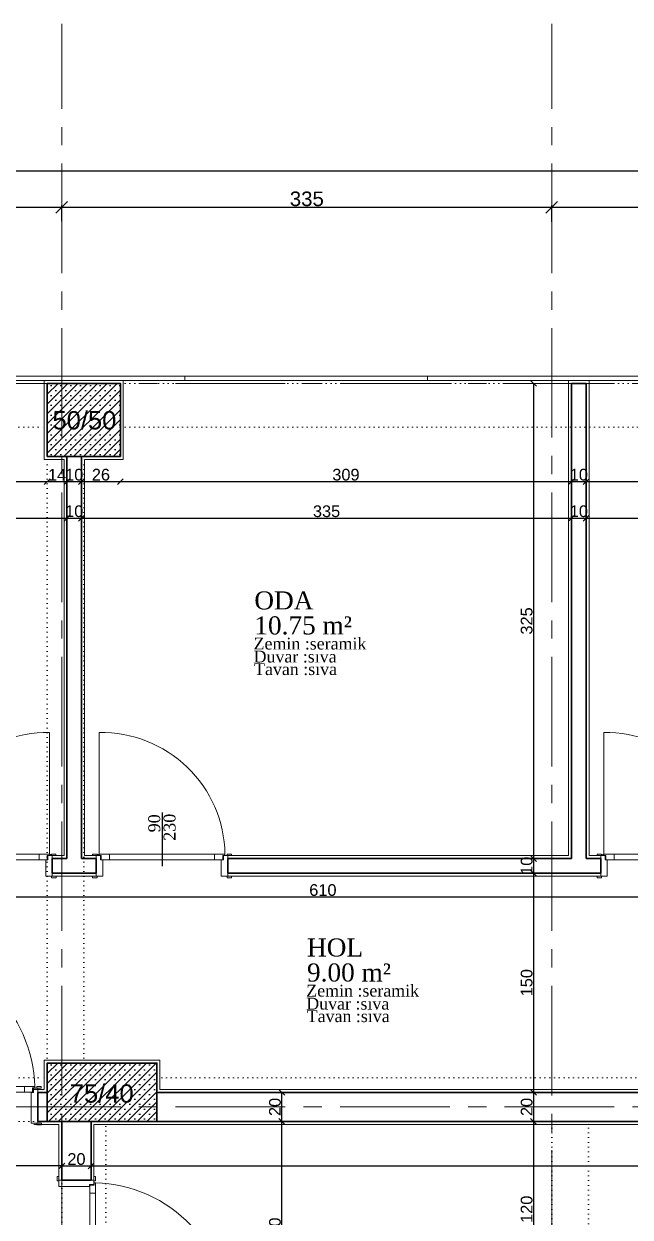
# Model space of a CAD drawing. Header units: centimetres. Extents: x 14449 to 53524, y -19051 to -10746.
# Drawn here: x 31266 to 31681, y -11988 to -11172 of the extents above; entities that cross this region are included whole.
import ezdxf

# ---------------------------------------------------------------- set-up
doc = ezdxf.new("R2010")
doc.units = ezdxf.units.CM
doc.linetypes.add('CENTER2', pattern=[112.5, 75, -12.5, 12.5, -12.5])
doc.linetypes.add('DOT2', pattern=[3.175, 0, -3.175])
doc.layers.add('Kapi_Pencere', color=7, linetype='Continuous')
for name, color, linetype, lineweight in [('P-AKS', 255, 'Continuous', 5), ('P-KİRİŞ', 130, 'DOT2', 5), ('P-KOLON', 255, 'Continuous', 35), ('P-TARAMA', 252, 'Continuous', 5), ('P-ÖLÇÜ DIŞ', 245, 'Continuous', 9), ('P-ÖLÇÜ İÇ', 243, 'Continuous', 0), ('rtm-duv tugla', 22, 'Continuous', 35), ('rtm-kapı-ahsap', 35, 'Continuous', 13), ('rtm-mhl-yazı-malzeme', 7, 'Continuous', 13), ('rtm-pen-ahsap', 35, 'Continuous', 13), ('rtm-sıva', 252, 'Continuous', 15)]:
    doc.layers.add(name, color=color, linetype=linetype, lineweight=lineweight)
doc.styles.add('arial_1_18', font='arial.ttf', dxfattribs={"height": 0.2})
doc.styles.get("Standard").update_dxf_attribs({"font": 'arial.ttf'})
doc.styles.add('ölçü', font='times.ttf', dxfattribs={"height": 10})
doc.dimstyles.new('DIŞ ÖLÇÜ', dxfattribs={"dimtxt": 10, "dimasz": 8, "dimexe": 1.25, "dimexo": 0.625, "dimtad": 1, "dimdec": 0, "dimtxsty": 'Standard', "dimblk": 'OBLIQUE', "dimcen": 2.5, "dimse1": 1, "dimse2": 1, "dimclrd": 256, "dimclrt": 256, "dimadec": 0, "dimazin": 0, "dimtfac": 1, "dimtdec": 0, "dimtmove": 0, "dimatfit": 3, "dimldrblk": 'OBLIQUE', "dimfxl": 1, "dimarcsym": 0})
doc.dimstyles.new('İÇ ÖLÇÜ', dxfattribs={"dimtxt": 8, "dimasz": 4, "dimexe": 1.25, "dimexo": 0.625, "dimtad": 1, "dimdec": 0, "dimtxsty": 'Standard', "dimblk": 'OBLIQUE', "dimcen": 2.5, "dimse1": 1, "dimse2": 1, "dimclrd": 256, "dimclrt": 256, "dimadec": 0, "dimazin": 0, "dimtfac": 1, "dimtdec": 0, "dimtmove": 1, "dimatfit": 3, "dimldrblk": 'OBLIQUE', "dimfxl": 1, "dimarcsym": 0})

# ---------------------------------------------------------------- blocks, each defined once
blk = doc.blocks.new('IKUTGK')
at = {"layer": 'P-KİRİŞ'}
for points in [[(36296.89, -7196.1), (36663.39, -7196.1)], [(36713.39, -7196.1), (37338.39, -7196.1)], [(36296.89, -7226.1), (36663.39, -7226.1)], [(36713.39, -7226.1), (37338.39, -7226.1)], [(36663.39, -7661.1), (36663.39, -7246.1)], [(36688.39, -7661.1), (36688.39, -7246.1)], [(36306.89, -7671.1), (36663.39, -7671.1)], [(36738.39, -7671.1), (37318.39, -7671.1)], [(36306.89, -7701.1), (36663.39, -7701.1)], [(36673.39, -7701.1), (36673.39, -7846.1)], [(36703.39, -7701.1), (36703.39, -7846.1)], [(36738.39, -7701.1), (37008.39, -7701.1)], [(37008.39, -8046.1), (37008.39, -7701.1)], [(37033.39, -7701.1), (37318.39, -7701.1)], [(37033.39, -8046.1), (37033.39, -7701.1)]]:
    blk.add_lwpolyline(points, dxfattribs=at)
blk = doc.blocks.new('YTHTHTY')
at = {"layer": 'P-TARAMA', "lineweight": -3}
h = blk.add_hatch(dxfattribs=at)
h.set_pattern_fill('SACNCR', color=256, scale=2, style=0)
h.paths.add_polyline_path([(32561.7, -8996.94), (32511.7, -8996.94), (32511.7, -9046.94), (32561.7, -9046.94)])
h = blk.add_hatch(dxfattribs=at)
h.set_pattern_fill('SACNCR', color=256, scale=2, style=0)
h.paths.add_polyline_path([(32586.7, -9501.94), (32586.7, -9461.94), (32511.7, -9461.94), (32511.7, -9501.94)])
at = {"layer": 'P-KOLON', "linetype": 'Continuous'}
for points in [[(32511.7, -8996.94), (32561.7, -8996.94), (32561.7, -9046.94), (32511.7, -9046.94)], [(32511.7, -9461.94), (32586.7, -9461.94), (32586.7, -9501.94), (32511.7, -9501.94)]]:
    blk.add_lwpolyline(points, close=True, dxfattribs=at)
at = {"layer": 'P-KOLON', "linetype": 'Continuous', "style": 'arial_1_18'}
for s, p in [('50/50', (32515.29, -9028.42)), ('75/40', (32527.13, -9488.99))]:
    blk.add_text(s, height=12.5, dxfattribs=at).set_placement(p)
blk = doc.blocks.new('YTUJ7U')
at = {"layer": 'P-AKS', "linetype": 'CENTER2'}
for points in [[(28007.12, -9962.63), (28007.12, -8554.55)], [(28342.12, -9962.63), (28342.12, -8554.55)], [(25834.86, -8800.51), (29322.56, -8800.51)], [(25834.86, -9295.51), (29322.56, -9295.51)]]:
    blk.add_lwpolyline(points, dxfattribs=at)
blk = doc.blocks.new('KAPI')
at = {"layer": 'rtm-kapı-ahsap'}
for p, q in [((8056.46, 303.27), (8056.46, 217.24)), ((8057.45, 303.27), (8056.46, 303.27)), ((8056.48, 304.69), (8056.48, 307.73)), ((8056.48, 307.73), (8057.45, 307.73)), ((8057.45, 304.69), (8056.48, 304.69)), ((8057.39, 301.77), (8057.39, 303.27)), ((8057.45, 307.73), (8057.45, 304.69)), ((8057.45, 305.26), (8057.45, 302.29)), ((8057.45, 305.26), (8071.45, 305.26)), ((8057.45, 302.29), (8060.42, 302.29)), ((8060.42, 302.29), (8060.42, 300.8)), ((8072.58, 307.78), (8071.45, 307.78)), ((8071.45, 307.78), (8071.45, 304.69)), ((8071.45, 300.8), (8071.45, 305.26)), ((8071.45, 304.69), (8072.58, 304.69)), ((8072.58, 304.69), (8072.58, 307.78)), ((8056.46, 296.2), (8060.28, 296.2)), ((8060.28, 301.77), (8057.39, 301.77)), ((8060.28, 218.74), (8060.28, 301.77)), ((8060.42, 300.8), (8071.45, 300.8)), ((8056.46, 224.31), (8060.28, 224.31)), ((7973.28, 217.24), (8056.46, 217.24)), ((8057.45, 217.24), (8056.46, 217.24)), ((8056.48, 215.82), (8056.48, 212.78)), ((8057.45, 215.82), (8056.48, 215.82)), ((8056.48, 212.78), (8057.45, 212.78)), ((8057.39, 218.74), (8057.39, 217.24)), ((8060.28, 218.74), (8057.39, 218.74)), ((8057.45, 218.23), (8060.42, 218.23)), ((8057.45, 215.26), (8057.45, 218.23)), ((8057.45, 212.78), (8057.45, 215.82)), ((8057.45, 215.26), (8071.45, 215.26)), ((8060.42, 218.23), (8060.42, 219.71)), ((8060.42, 219.71), (8071.45, 219.71)), ((8071.45, 219.71), (8071.45, 215.26)), ((8071.45, 215.82), (8072.58, 215.82)), ((8071.45, 212.73), (8071.45, 215.82)), ((8072.58, 212.73), (8071.45, 212.73)), ((8072.58, 215.82), (8072.58, 212.73))]:
    blk.add_line(p, q, dxfattribs=at)
at = {"layer": 'rtm-kapı-ahsap', "const_width": 0.388}
blk.add_lwpolyline([(8056.86, 216.32, 1), (8056.86, 216.92, 1)], format="xyb", close=True, dxfattribs=at)
at = {"layer": 'rtm-kapı-ahsap'}
blk.add_arc((8057.71, 218.83), 84.45, 90.85375, 181.07615, dxfattribs=at)
blk = doc.blocks.new('K-100')
at = {"layer": 'rtm-kapı-ahsap'}
for p, q in [((-34310.84, -13701.23), (-34309.69, -13701.23)), ((-34310.84, -13704.35), (-34310.84, -13701.23)), ((-34309.69, -13704.35), (-34310.84, -13704.35)), ((-34309.69, -13701.23), (-34309.69, -13704.35)), ((-34309.69, -13708.28), (-34309.69, -13703.78)), ((-34285.45, -13703.78), (-34309.69, -13703.78)), ((-34285.45, -13701.28), (-34285.45, -13704.35)), ((-34284.47, -13701.28), (-34285.45, -13701.28)), ((-34285.45, -13703.78), (-34285.45, -13706.78)), ((-34285.45, -13704.35), (-34284.47, -13704.35)), ((-34284.47, -13704.35), (-34284.47, -13701.28)), ((-34288.45, -13708.28), (-34309.69, -13708.28)), ((-34285.45, -13706.78), (-34288.45, -13706.78)), ((-34288.45, -13706.78), (-34288.45, -13708.28)), ((-34288.32, -13801.27), (-34288.32, -13707.3)), ((-34288.32, -13707.3), (-34285.4, -13707.3)), ((-34285.45, -13705.79), (-34284.45, -13705.79)), ((-34285.4, -13707.3), (-34285.4, -13705.79)), ((-34284.45, -13705.79), (-34284.45, -13802.79)), ((-34284.45, -13712.93), (-34288.32, -13712.93)), ((-34309.69, -13800.29), (-34309.69, -13804.79)), ((-34288.45, -13800.29), (-34309.69, -13800.29)), ((-34288.45, -13801.79), (-34288.45, -13800.29)), ((-34285.45, -13801.79), (-34288.45, -13801.79)), ((-34284.45, -13795.64), (-34288.32, -13795.64)), ((-34288.32, -13801.27), (-34285.4, -13801.27)), ((-34285.45, -13804.79), (-34285.45, -13801.79)), ((-34285.45, -13802.79), (-34284.45, -13802.79)), ((-34285.4, -13801.27), (-34285.4, -13802.79)), ((-34192.99, -13802.79), (-34284.45, -13802.79)), ((-34309.69, -13804.22), (-34310.84, -13804.22)), ((-34310.84, -13804.22), (-34310.84, -13807.34)), ((-34310.84, -13807.34), (-34309.69, -13807.34)), ((-34309.69, -13807.34), (-34309.69, -13804.22)), ((-34285.45, -13804.79), (-34309.69, -13804.79)), ((-34285.45, -13807.29), (-34285.45, -13804.22)), ((-34285.45, -13804.22), (-34284.47, -13804.22)), ((-34284.47, -13807.29), (-34285.45, -13807.29)), ((-34284.47, -13804.22), (-34284.47, -13807.29))]:
    blk.add_line(p, q, dxfattribs=at)
at = {"layer": 'rtm-kapı-ahsap', "const_width": 0.392}
blk.add_lwpolyline([(-34284.86, -13803.72, -1), (-34284.86, -13803.11, -1)], format="xyb", close=True, dxfattribs=at)
at = {"layer": 'rtm-kapı-ahsap'}
blk.add_arc((-34286.59, -13799.42), 93.66, 357.9436, 88.6917, dxfattribs=at)
blk = doc.blocks.new('_Oblique')
at = {"color": 0, "linetype": 'ByBlock', "lineweight": -2}
blk.add_line((-0.5, -0.5), (0.5, 0.5), dxfattribs=at)
blk = doc.blocks.new('*D4051')
at = {"layer": 'Defpoints', "color": 0, "transparency": 16777216}
for p in [(32420.86, -11272.58), (29334.44, -11284.75), (32420.86, -11284.75)]:
    blk.add_point(p, dxfattribs=at)
at = {"layer": 'P-ÖLÇÜ DIŞ', "color": 0, "lineweight": -2, "transparency": 16777216}
for p, q in [((29334.44, -11282.58), (29334.44, -11271.33)), ((32420.86, -11282.58), (32420.86, -11271.33))]:
    blk.add_line(p, q, dxfattribs=at)
at = {"layer": 'P-ÖLÇÜ DIŞ', "lineweight": -2, "transparency": 16777216}
blk.add_line((29334.44, -11272.58), (32420.86, -11272.58), dxfattribs=at)
at = {"layer": 'P-ÖLÇÜ DIŞ', "lineweight": -2, "transparency": 16777216, "xscale": 8, "yscale": 8, "zscale": 8, "rotation": 180}
blk.add_blockref('_Oblique', (29334.44, -11272.58), dxfattribs=at)
at = {"layer": 'P-ÖLÇÜ DIŞ', "lineweight": -2, "transparency": 16777216, "xscale": 8, "yscale": 8, "zscale": 8}
blk.add_blockref('_Oblique', (32420.86, -11272.58), dxfattribs=at)
at = {"layer": 'P-ÖLÇÜ DIŞ', "transparency": 16777216, "insert": (30877.65, -11266.85), "char_height": 10, "attachment_point": 5}
blk.add_mtext('3086', dxfattribs=at)
blk = doc.blocks.new('*D4058')
at = {"layer": 'Defpoints', "color": 0, "transparency": 16777216}
for p in [(31292.36, -11297.58), (30865.86, -11308.5), (31292.36, -11307.72)]:
    blk.add_point(p, dxfattribs=at)
at = {"layer": 'P-ÖLÇÜ DIŞ', "color": 0, "lineweight": -2, "transparency": 16777216}
for p, q in [((30865.86, -11307.58), (30865.86, -11296.33)), ((31292.36, -11307.1), (31292.36, -11296.33))]:
    blk.add_line(p, q, dxfattribs=at)
at = {"layer": 'P-ÖLÇÜ DIŞ', "lineweight": -2, "transparency": 16777216}
blk.add_line((30865.86, -11297.58), (31292.36, -11297.58), dxfattribs=at)
at = {"layer": 'P-ÖLÇÜ DIŞ', "lineweight": -2, "transparency": 16777216, "xscale": 8, "yscale": 8, "zscale": 8, "rotation": 180}
blk.add_blockref('_Oblique', (30865.86, -11297.58), dxfattribs=at)
at = {"layer": 'P-ÖLÇÜ DIŞ', "lineweight": -2, "transparency": 16777216, "xscale": 8, "yscale": 8, "zscale": 8}
blk.add_blockref('_Oblique', (31292.36, -11297.58), dxfattribs=at)
at = {"layer": 'P-ÖLÇÜ DIŞ', "transparency": 16777216, "insert": (31079.11, -11291.85), "char_height": 10, "attachment_point": 5}
blk.add_mtext('426', dxfattribs=at)
blk = doc.blocks.new('*D4059')
at = {"layer": 'Defpoints', "color": 0, "transparency": 16777216}
for p in [(31627.36, -11297.58), (31292.36, -11307.72), (31627.36, -11308.89)]:
    blk.add_point(p, dxfattribs=at)
at = {"layer": 'P-ÖLÇÜ DIŞ', "color": 0, "lineweight": -2, "transparency": 16777216}
for p, q in [((31292.36, -11307.1), (31292.36, -11296.33)), ((31627.36, -11307.58), (31627.36, -11296.33))]:
    blk.add_line(p, q, dxfattribs=at)
at = {"layer": 'P-ÖLÇÜ DIŞ', "lineweight": -2, "transparency": 16777216}
blk.add_line((31292.36, -11297.58), (31627.36, -11297.58), dxfattribs=at)
at = {"layer": 'P-ÖLÇÜ DIŞ', "lineweight": -2, "transparency": 16777216, "xscale": 8, "yscale": 8, "zscale": 8, "rotation": 180}
blk.add_blockref('_Oblique', (31292.36, -11297.58), dxfattribs=at)
at = {"layer": 'P-ÖLÇÜ DIŞ', "lineweight": -2, "transparency": 16777216, "xscale": 8, "yscale": 8, "zscale": 8}
blk.add_blockref('_Oblique', (31627.36, -11297.58), dxfattribs=at)
at = {"layer": 'P-ÖLÇÜ DIŞ', "transparency": 16777216, "insert": (31459.86, -11291.85), "char_height": 10, "attachment_point": 5}
blk.add_mtext('335', dxfattribs=at)
blk = doc.blocks.new('*D4060')
at = {"layer": 'Defpoints', "color": 0, "transparency": 16777216}
for p in [(32007.36, -11297.58), (31627.36, -11308.89), (32007.36, -11307.72)]:
    blk.add_point(p, dxfattribs=at)
at = {"layer": 'P-ÖLÇÜ DIŞ', "color": 0, "lineweight": -2, "transparency": 16777216}
for p, q in [((31627.36, -11307.58), (31627.36, -11296.33)), ((32007.36, -11307.1), (32007.36, -11296.33))]:
    blk.add_line(p, q, dxfattribs=at)
at = {"layer": 'P-ÖLÇÜ DIŞ', "lineweight": -2, "transparency": 16777216}
blk.add_line((31627.36, -11297.58), (32007.36, -11297.58), dxfattribs=at)
at = {"layer": 'P-ÖLÇÜ DIŞ', "lineweight": -2, "transparency": 16777216, "xscale": 8, "yscale": 8, "zscale": 8, "rotation": 180}
blk.add_blockref('_Oblique', (31627.36, -11297.58), dxfattribs=at)
at = {"layer": 'P-ÖLÇÜ DIŞ', "lineweight": -2, "transparency": 16777216, "xscale": 8, "yscale": 8, "zscale": 8}
blk.add_blockref('_Oblique', (32007.36, -11297.58), dxfattribs=at)
at = {"layer": 'P-ÖLÇÜ DIŞ', "transparency": 16777216, "insert": (31817.36, -11291.85), "char_height": 10, "attachment_point": 5}
blk.add_mtext('380', dxfattribs=at)
blk = doc.blocks.new('*D4411')
at = {"layer": 'Defpoints', "color": 0, "lineweight": 30, "transparency": 16777216}
for p in [(31282.36, -11483.73), (31282.36, -11485.25), (30915.86, -11486.17)]:
    blk.add_point(p, dxfattribs=at)
at = {"layer": 'P-ÖLÇÜ İÇ', "lineweight": -2, "transparency": 16777216}
blk.add_line((30915.86, -11485.25), (31282.36, -11485.25), dxfattribs=at)
at = {"layer": 'P-ÖLÇÜ İÇ', "lineweight": -2, "transparency": 16777216, "xscale": 4, "yscale": 4, "zscale": 4, "rotation": 180}
blk.add_blockref('_Oblique', (30915.86, -11485.25), dxfattribs=at)
at = {"layer": 'P-ÖLÇÜ İÇ', "lineweight": -2, "transparency": 16777216, "xscale": 4, "yscale": 4, "zscale": 4}
blk.add_blockref('_Oblique', (31282.36, -11485.25), dxfattribs=at)
at = {"layer": 'P-ÖLÇÜ İÇ', "transparency": 16777216, "insert": (31099.11, -11480.54), "char_height": 8, "attachment_point": 5}
blk.add_mtext('366', dxfattribs=at)
blk = doc.blocks.new('*D4412')
at = {"layer": 'Defpoints', "color": 0, "lineweight": 30, "transparency": 16777216}
for p in [(31282.36, -11483.73), (31295.86, -11483.73), (31295.86, -11485.25)]:
    blk.add_point(p, dxfattribs=at)
at = {"layer": 'P-ÖLÇÜ İÇ', "lineweight": -2, "transparency": 16777216}
blk.add_line((31282.36, -11485.25), (31295.86, -11485.25), dxfattribs=at)
at = {"layer": 'P-ÖLÇÜ İÇ', "lineweight": -2, "transparency": 16777216, "xscale": 4, "yscale": 4, "zscale": 4, "rotation": 180}
blk.add_blockref('_Oblique', (31282.36, -11485.25), dxfattribs=at)
at = {"layer": 'P-ÖLÇÜ İÇ', "lineweight": -2, "transparency": 16777216, "xscale": 4, "yscale": 4, "zscale": 4}
blk.add_blockref('_Oblique', (31295.86, -11485.25), dxfattribs=at)
at = {"layer": 'P-ÖLÇÜ İÇ', "transparency": 16777216, "insert": (31289.11, -11480.61), "char_height": 8, "attachment_point": 5}
blk.add_mtext('14', dxfattribs=at)
blk = doc.blocks.new('*D4413')
at = {"layer": 'Defpoints', "color": 0, "lineweight": 30, "transparency": 16777216}
for p in [(31295.86, -11483.73), (31305.86, -11484.28), (31305.86, -11485.25)]:
    blk.add_point(p, dxfattribs=at)
at = {"layer": 'P-ÖLÇÜ İÇ', "lineweight": -2, "transparency": 16777216}
blk.add_line((31295.86, -11485.25), (31305.86, -11485.25), dxfattribs=at)
at = {"layer": 'P-ÖLÇÜ İÇ', "lineweight": -2, "transparency": 16777216, "xscale": 4, "yscale": 4, "zscale": 4, "rotation": 180}
blk.add_blockref('_Oblique', (31295.86, -11485.25), dxfattribs=at)
at = {"layer": 'P-ÖLÇÜ İÇ', "lineweight": -2, "transparency": 16777216, "xscale": 4, "yscale": 4, "zscale": 4}
blk.add_blockref('_Oblique', (31305.86, -11485.25), dxfattribs=at)
at = {"layer": 'P-ÖLÇÜ İÇ', "transparency": 16777216, "insert": (31300.86, -11480.54), "char_height": 8, "attachment_point": 5}
blk.add_mtext('10', dxfattribs=at)
blk = doc.blocks.new('*D4414')
at = {"layer": 'Defpoints', "color": 0, "lineweight": 30, "transparency": 16777216}
for p in [(31305.86, -11484.28), (31332.36, -11484.28), (31332.36, -11485.25)]:
    blk.add_point(p, dxfattribs=at)
at = {"layer": 'P-ÖLÇÜ İÇ', "lineweight": -2, "transparency": 16777216}
blk.add_line((31305.86, -11485.25), (31332.36, -11485.25), dxfattribs=at)
at = {"layer": 'P-ÖLÇÜ İÇ', "lineweight": -2, "transparency": 16777216, "xscale": 4, "yscale": 4, "zscale": 4, "rotation": 180}
blk.add_blockref('_Oblique', (31305.86, -11485.25), dxfattribs=at)
at = {"layer": 'P-ÖLÇÜ İÇ', "lineweight": -2, "transparency": 16777216, "xscale": 4, "yscale": 4, "zscale": 4}
blk.add_blockref('_Oblique', (31332.36, -11485.25), dxfattribs=at)
at = {"layer": 'P-ÖLÇÜ İÇ', "transparency": 16777216, "insert": (31319.11, -11480.54), "char_height": 8, "attachment_point": 5}
blk.add_mtext('26', dxfattribs=at)
blk = doc.blocks.new('*D4415')
at = {"layer": 'Defpoints', "color": 0, "lineweight": 30, "transparency": 16777216}
for p in [(31332.36, -11484.28), (31640.86, -11484.15), (31640.86, -11485.25)]:
    blk.add_point(p, dxfattribs=at)
at = {"layer": 'P-ÖLÇÜ İÇ', "lineweight": -2, "transparency": 16777216}
blk.add_line((31332.36, -11485.25), (31640.86, -11485.25), dxfattribs=at)
at = {"layer": 'P-ÖLÇÜ İÇ', "lineweight": -2, "transparency": 16777216, "xscale": 4, "yscale": 4, "zscale": 4, "rotation": 180}
blk.add_blockref('_Oblique', (31332.36, -11485.25), dxfattribs=at)
at = {"layer": 'P-ÖLÇÜ İÇ', "lineweight": -2, "transparency": 16777216, "xscale": 4, "yscale": 4, "zscale": 4}
blk.add_blockref('_Oblique', (31640.86, -11485.25), dxfattribs=at)
at = {"layer": 'P-ÖLÇÜ İÇ', "transparency": 16777216, "insert": (31486.61, -11480.54), "char_height": 8, "attachment_point": 5}
blk.add_mtext('309', dxfattribs=at)
blk = doc.blocks.new('*D4416')
at = {"layer": 'Defpoints', "color": 0, "lineweight": 30, "transparency": 16777216}
for p in [(31650.86, -11485.25), (31640.86, -11489.41), (31650.86, -11490.85)]:
    blk.add_point(p, dxfattribs=at)
at = {"layer": 'P-ÖLÇÜ İÇ', "lineweight": -2, "transparency": 16777216}
blk.add_line((31640.86, -11485.25), (31650.86, -11485.25), dxfattribs=at)
at = {"layer": 'P-ÖLÇÜ İÇ', "lineweight": -2, "transparency": 16777216, "xscale": 4, "yscale": 4, "zscale": 4, "rotation": 180}
blk.add_blockref('_Oblique', (31640.86, -11485.25), dxfattribs=at)
at = {"layer": 'P-ÖLÇÜ İÇ', "lineweight": -2, "transparency": 16777216, "xscale": 4, "yscale": 4, "zscale": 4}
blk.add_blockref('_Oblique', (31650.86, -11485.25), dxfattribs=at)
at = {"layer": 'P-ÖLÇÜ İÇ', "transparency": 16777216, "insert": (31645.86, -11480.54), "char_height": 8, "attachment_point": 5}
blk.add_mtext('10', dxfattribs=at)
blk = doc.blocks.new('*D4417')
at = {"layer": 'Defpoints', "color": 0, "lineweight": 30, "transparency": 16777216}
for p in [(31650.86, -11485.59), (31957.36, -11485.25), (31957.36, -11485.59)]:
    blk.add_point(p, dxfattribs=at)
at = {"layer": 'P-ÖLÇÜ İÇ', "lineweight": -2, "transparency": 16777216}
blk.add_line((31650.86, -11485.25), (31957.36, -11485.25), dxfattribs=at)
at = {"layer": 'P-ÖLÇÜ İÇ', "lineweight": -2, "transparency": 16777216, "xscale": 4, "yscale": 4, "zscale": 4, "rotation": 180}
blk.add_blockref('_Oblique', (31650.86, -11485.25), dxfattribs=at)
at = {"layer": 'P-ÖLÇÜ İÇ', "lineweight": -2, "transparency": 16777216, "xscale": 4, "yscale": 4, "zscale": 4}
blk.add_blockref('_Oblique', (31957.36, -11485.25), dxfattribs=at)
at = {"layer": 'P-ÖLÇÜ İÇ', "transparency": 16777216, "insert": (31804.11, -11480.54), "char_height": 8, "attachment_point": 5}
blk.add_mtext('306', dxfattribs=at)
blk = doc.blocks.new('*D4430')
at = {"layer": 'Defpoints', "color": 0, "lineweight": 30, "transparency": 16777216}
for p in [(30885.86, -11510.27), (31295.86, -11510.27), (31295.86, -11510.27)]:
    blk.add_point(p, dxfattribs=at)
at = {"layer": 'P-ÖLÇÜ İÇ', "lineweight": -2, "transparency": 16777216}
blk.add_line((30885.86, -11510.27), (31295.86, -11510.27), dxfattribs=at)
at = {"layer": 'P-ÖLÇÜ İÇ', "lineweight": -2, "transparency": 16777216, "xscale": 4, "yscale": 4, "zscale": 4, "rotation": 180}
blk.add_blockref('_Oblique', (30885.86, -11510.27), dxfattribs=at)
at = {"layer": 'P-ÖLÇÜ İÇ', "lineweight": -2, "transparency": 16777216, "xscale": 4, "yscale": 4, "zscale": 4}
blk.add_blockref('_Oblique', (31295.86, -11510.27), dxfattribs=at)
at = {"layer": 'P-ÖLÇÜ İÇ', "transparency": 16777216, "insert": (31090.86, -11505.56), "char_height": 8, "attachment_point": 5}
blk.add_mtext('410', dxfattribs=at)
blk = doc.blocks.new('*D4431')
at = {"layer": 'Defpoints', "color": 0, "lineweight": 30, "transparency": 16777216}
for p in [(31295.86, -11510.27), (31305.86, -11510.27), (31305.86, -11510.27)]:
    blk.add_point(p, dxfattribs=at)
at = {"layer": 'P-ÖLÇÜ İÇ', "lineweight": -2, "transparency": 16777216}
blk.add_line((31295.86, -11510.27), (31305.86, -11510.27), dxfattribs=at)
at = {"layer": 'P-ÖLÇÜ İÇ', "lineweight": -2, "transparency": 16777216, "xscale": 4, "yscale": 4, "zscale": 4, "rotation": 180}
blk.add_blockref('_Oblique', (31295.86, -11510.27), dxfattribs=at)
at = {"layer": 'P-ÖLÇÜ İÇ', "lineweight": -2, "transparency": 16777216, "xscale": 4, "yscale": 4, "zscale": 4}
blk.add_blockref('_Oblique', (31305.86, -11510.27), dxfattribs=at)
at = {"layer": 'P-ÖLÇÜ İÇ', "transparency": 16777216, "insert": (31300.86, -11505.56), "char_height": 8, "attachment_point": 5}
blk.add_mtext('10', dxfattribs=at)
blk = doc.blocks.new('*D4432')
at = {"layer": 'Defpoints', "color": 0, "lineweight": 30, "transparency": 16777216}
for p in [(31305.86, -11510.27), (31640.86, -11510.27), (31640.86, -11510.27)]:
    blk.add_point(p, dxfattribs=at)
at = {"layer": 'P-ÖLÇÜ İÇ', "lineweight": -2, "transparency": 16777216}
blk.add_line((31305.86, -11510.27), (31640.86, -11510.27), dxfattribs=at)
at = {"layer": 'P-ÖLÇÜ İÇ', "lineweight": -2, "transparency": 16777216, "xscale": 4, "yscale": 4, "zscale": 4, "rotation": 180}
blk.add_blockref('_Oblique', (31305.86, -11510.27), dxfattribs=at)
at = {"layer": 'P-ÖLÇÜ İÇ', "lineweight": -2, "transparency": 16777216, "xscale": 4, "yscale": 4, "zscale": 4}
blk.add_blockref('_Oblique', (31640.86, -11510.27), dxfattribs=at)
at = {"layer": 'P-ÖLÇÜ İÇ', "transparency": 16777216, "insert": (31473.36, -11505.56), "char_height": 8, "attachment_point": 5}
blk.add_mtext('335', dxfattribs=at)
blk = doc.blocks.new('*D4433')
at = {"layer": 'Defpoints', "color": 0, "lineweight": 30, "transparency": 16777216}
for p in [(31650.86, -11510.27), (31640.86, -11515.53), (31650.86, -11515.53)]:
    blk.add_point(p, dxfattribs=at)
at = {"layer": 'P-ÖLÇÜ İÇ', "lineweight": -2, "transparency": 16777216}
blk.add_line((31640.86, -11510.27), (31650.86, -11510.27), dxfattribs=at)
at = {"layer": 'P-ÖLÇÜ İÇ', "lineweight": -2, "transparency": 16777216, "xscale": 4, "yscale": 4, "zscale": 4, "rotation": 180}
blk.add_blockref('_Oblique', (31640.86, -11510.27), dxfattribs=at)
at = {"layer": 'P-ÖLÇÜ İÇ', "lineweight": -2, "transparency": 16777216, "xscale": 4, "yscale": 4, "zscale": 4}
blk.add_blockref('_Oblique', (31650.86, -11510.27), dxfattribs=at)
at = {"layer": 'P-ÖLÇÜ İÇ', "transparency": 16777216, "insert": (31645.86, -11505.56), "char_height": 8, "attachment_point": 5}
blk.add_mtext('10', dxfattribs=at)
blk = doc.blocks.new('*D4434')
at = {"layer": 'Defpoints', "color": 0, "lineweight": 30, "transparency": 16777216}
for p in [(31650.86, -11510.27), (31985.86, -11510.27), (31985.86, -11510.27)]:
    blk.add_point(p, dxfattribs=at)
at = {"layer": 'P-ÖLÇÜ İÇ', "lineweight": -2, "transparency": 16777216}
blk.add_line((31650.86, -11510.27), (31985.86, -11510.27), dxfattribs=at)
at = {"layer": 'P-ÖLÇÜ İÇ', "lineweight": -2, "transparency": 16777216, "xscale": 4, "yscale": 4, "zscale": 4, "rotation": 180}
blk.add_blockref('_Oblique', (31650.86, -11510.27), dxfattribs=at)
at = {"layer": 'P-ÖLÇÜ İÇ', "lineweight": -2, "transparency": 16777216, "xscale": 4, "yscale": 4, "zscale": 4}
blk.add_blockref('_Oblique', (31985.86, -11510.27), dxfattribs=at)
at = {"layer": 'P-ÖLÇÜ İÇ', "transparency": 16777216, "insert": (31818.36, -11505.56), "char_height": 8, "attachment_point": 5}
blk.add_mtext('335', dxfattribs=at)
blk = doc.blocks.new('*D4504')
at = {"layer": 'Defpoints', "color": 0, "lineweight": 30, "transparency": 16777216}
for p in [(31165.86, -11769.76), (31775.86, -11769.41), (31775.86, -11770.64)]:
    blk.add_point(p, dxfattribs=at)
at = {"layer": 'P-ÖLÇÜ İÇ', "lineweight": -2, "transparency": 16777216}
blk.add_line((31165.86, -11769.41), (31775.86, -11769.41), dxfattribs=at)
at = {"layer": 'P-ÖLÇÜ İÇ', "lineweight": -2, "transparency": 16777216, "xscale": 4, "yscale": 4, "zscale": 4, "rotation": 180}
blk.add_blockref('_Oblique', (31165.86, -11769.41), dxfattribs=at)
at = {"layer": 'P-ÖLÇÜ İÇ', "lineweight": -2, "transparency": 16777216, "xscale": 4, "yscale": 4, "zscale": 4}
blk.add_blockref('_Oblique', (31775.86, -11769.41), dxfattribs=at)
at = {"layer": 'P-ÖLÇÜ İÇ', "transparency": 16777216, "insert": (31470.86, -11764.7), "char_height": 8, "attachment_point": 5}
blk.add_mtext('610', dxfattribs=at)
blk = doc.blocks.new('*D4530')
at = {"layer": 'Defpoints', "color": 0, "lineweight": 30, "transparency": 16777216}
for p in [(31614.89, -11418.05), (31614.89, -11743.05), (31614.89, -11743.05)]:
    blk.add_point(p, dxfattribs=at)
at = {"layer": 'P-ÖLÇÜ İÇ', "lineweight": -2, "transparency": 16777216}
blk.add_line((31614.89, -11418.05), (31614.89, -11743.05), dxfattribs=at)
at = {"layer": 'P-ÖLÇÜ İÇ', "lineweight": -2, "transparency": 16777216, "xscale": 4, "yscale": 4, "zscale": 4}
for p, rotation in [((31614.89, -11418.05), 90), ((31614.89, -11743.05), 270)]:
    blk.add_blockref('_Oblique', p, dxfattribs=dict(at, rotation=rotation))
at = {"layer": 'P-ÖLÇÜ İÇ', "transparency": 16777216, "insert": (31610.18, -11580.55), "char_height": 8, "attachment_point": 5, "rotation": 90}
blk.add_mtext('325', dxfattribs=at)
blk = doc.blocks.new('*D4531')
at = {"layer": 'Defpoints', "color": 0, "lineweight": 30, "transparency": 16777216}
for p in [(31614.89, -11743.05), (31614.89, -11753.05), (31614.89, -11753.05)]:
    blk.add_point(p, dxfattribs=at)
at = {"layer": 'P-ÖLÇÜ İÇ', "lineweight": -2, "transparency": 16777216}
blk.add_line((31614.89, -11743.05), (31614.89, -11753.05), dxfattribs=at)
at = {"layer": 'P-ÖLÇÜ İÇ', "lineweight": -2, "transparency": 16777216, "xscale": 4, "yscale": 4, "zscale": 4}
for p, rotation in [((31614.89, -11743.05), 90), ((31614.89, -11753.05), 270)]:
    blk.add_blockref('_Oblique', p, dxfattribs=dict(at, rotation=rotation))
at = {"layer": 'P-ÖLÇÜ İÇ', "transparency": 16777216, "insert": (31610.18, -11748.05), "char_height": 8, "attachment_point": 5, "rotation": 90}
blk.add_mtext('10', dxfattribs=at)
blk = doc.blocks.new('*D4532')
at = {"layer": 'Defpoints', "color": 0, "lineweight": 30, "transparency": 16777216}
for p in [(31614.89, -11753.05), (31614.89, -11903.05), (31614.89, -11903.05)]:
    blk.add_point(p, dxfattribs=at)
at = {"layer": 'P-ÖLÇÜ İÇ', "lineweight": -2, "transparency": 16777216}
blk.add_line((31614.89, -11753.05), (31614.89, -11903.05), dxfattribs=at)
at = {"layer": 'P-ÖLÇÜ İÇ', "lineweight": -2, "transparency": 16777216, "xscale": 4, "yscale": 4, "zscale": 4}
for p, rotation in [((31614.89, -11753.05), 90), ((31614.89, -11903.05), 270)]:
    blk.add_blockref('_Oblique', p, dxfattribs=dict(at, rotation=rotation))
at = {"layer": 'P-ÖLÇÜ İÇ', "transparency": 16777216, "insert": (31610.18, -11828.05), "char_height": 8, "attachment_point": 5, "rotation": 90}
blk.add_mtext('150', dxfattribs=at)
blk = doc.blocks.new('*D4533')
at = {"layer": 'Defpoints', "color": 0, "lineweight": 30, "transparency": 16777216}
for p in [(31614.89, -11903.05), (31614.89, -11923.05), (31619.12, -11923.05)]:
    blk.add_point(p, dxfattribs=at)
at = {"layer": 'P-ÖLÇÜ İÇ', "lineweight": -2, "transparency": 16777216}
blk.add_line((31614.89, -11903.05), (31614.89, -11923.05), dxfattribs=at)
at = {"layer": 'P-ÖLÇÜ İÇ', "lineweight": -2, "transparency": 16777216, "xscale": 4, "yscale": 4, "zscale": 4}
for p, rotation in [((31614.89, -11903.05), 90), ((31614.89, -11923.05), 270)]:
    blk.add_blockref('_Oblique', p, dxfattribs=dict(at, rotation=rotation))
at = {"layer": 'P-ÖLÇÜ İÇ', "transparency": 16777216, "insert": (31610.18, -11913.05), "char_height": 8, "attachment_point": 5, "rotation": 90}
blk.add_mtext('20', dxfattribs=at)
blk = doc.blocks.new('*D4534')
at = {"layer": 'Defpoints', "color": 0, "lineweight": 30, "transparency": 16777216}
for p in [(31619.12, -11923.05), (31614.89, -12043.05), (31616.05, -12043.05)]:
    blk.add_point(p, dxfattribs=at)
at = {"layer": 'P-ÖLÇÜ İÇ', "lineweight": -2, "transparency": 16777216}
blk.add_line((31614.89, -11923.05), (31614.89, -12043.05), dxfattribs=at)
at = {"layer": 'P-ÖLÇÜ İÇ', "lineweight": -2, "transparency": 16777216, "xscale": 4, "yscale": 4, "zscale": 4}
for p, rotation in [((31614.89, -11923.05), 90), ((31614.89, -12043.05), 270)]:
    blk.add_blockref('_Oblique', p, dxfattribs=dict(at, rotation=rotation))
at = {"layer": 'P-ÖLÇÜ İÇ', "transparency": 16777216, "insert": (31610.18, -11983.05), "char_height": 8, "attachment_point": 5, "rotation": 90}
blk.add_mtext('120', dxfattribs=at)
blk = doc.blocks.new('*D4545')
at = {"layer": 'Defpoints', "color": 0, "lineweight": 30, "transparency": 16777216}
for p in [(31442.8, -11923.05), (31442.8, -11923.05), (31444.02, -12073.05)]:
    blk.add_point(p, dxfattribs=at)
at = {"layer": 'P-ÖLÇÜ İÇ', "lineweight": -2, "transparency": 16777216}
blk.add_line((31442.8, -12073.05), (31442.8, -11923.05), dxfattribs=at)
at = {"layer": 'P-ÖLÇÜ İÇ', "lineweight": -2, "transparency": 16777216, "xscale": 4, "yscale": 4, "zscale": 4}
for p, rotation in [((31442.8, -11923.05), 90), ((31442.8, -12073.05), 270)]:
    blk.add_blockref('_Oblique', p, dxfattribs=dict(at, rotation=rotation))
at = {"layer": 'P-ÖLÇÜ İÇ', "transparency": 16777216, "insert": (31438.09, -11998.05), "char_height": 8, "attachment_point": 5, "rotation": 90}
blk.add_mtext('150', dxfattribs=at)
blk = doc.blocks.new('*D4546')
at = {"layer": 'Defpoints', "color": 0, "lineweight": 30, "transparency": 16777216}
for p in [(31442.8, -11903.05), (31442.8, -11903.05), (31442.8, -11923.05)]:
    blk.add_point(p, dxfattribs=at)
at = {"layer": 'P-ÖLÇÜ İÇ', "lineweight": -2, "transparency": 16777216}
blk.add_line((31442.8, -11923.05), (31442.8, -11903.05), dxfattribs=at)
at = {"layer": 'P-ÖLÇÜ İÇ', "lineweight": -2, "transparency": 16777216, "xscale": 4, "yscale": 4, "zscale": 4}
for p, rotation in [((31442.8, -11903.05), 90), ((31442.8, -11923.05), 270)]:
    blk.add_blockref('_Oblique', p, dxfattribs=dict(at, rotation=rotation))
at = {"layer": 'P-ÖLÇÜ İÇ', "transparency": 16777216, "insert": (31438.09, -11913.05), "char_height": 8, "attachment_point": 5, "rotation": 90}
blk.add_mtext('20', dxfattribs=at)
blk = doc.blocks.new('*D4547')
at = {"layer": 'Defpoints', "color": 0, "lineweight": 30, "transparency": 16777216}
for p in [(31292.36, -11953.43), (31312.36, -11953.43), (31312.36, -11953.43)]:
    blk.add_point(p, dxfattribs=at)
at = {"layer": 'P-ÖLÇÜ İÇ', "lineweight": -2, "transparency": 16777216}
blk.add_line((31292.36, -11953.43), (31312.36, -11953.43), dxfattribs=at)
at = {"layer": 'P-ÖLÇÜ İÇ', "lineweight": -2, "transparency": 16777216, "xscale": 4, "yscale": 4, "zscale": 4, "rotation": 180}
blk.add_blockref('_Oblique', (31292.36, -11953.43), dxfattribs=at)
at = {"layer": 'P-ÖLÇÜ İÇ', "lineweight": -2, "transparency": 16777216, "xscale": 4, "yscale": 4, "zscale": 4}
blk.add_blockref('_Oblique', (31312.36, -11953.43), dxfattribs=at)
at = {"layer": 'P-ÖLÇÜ İÇ', "transparency": 16777216, "insert": (31302.36, -11948.72), "char_height": 8, "attachment_point": 5}
blk.add_mtext('20', dxfattribs=at)
blk = doc.blocks.new('*D4548')
at = {"layer": 'Defpoints', "color": 0, "lineweight": 30, "transparency": 16777216}
for p in [(31312.36, -11953.43), (32116.36, -11953), (32116.36, -11953.43)]:
    blk.add_point(p, dxfattribs=at)
at = {"layer": 'P-ÖLÇÜ İÇ', "lineweight": -2, "transparency": 16777216}
blk.add_line((31312.36, -11953.43), (32116.36, -11953.43), dxfattribs=at)
at = {"layer": 'P-ÖLÇÜ İÇ', "lineweight": -2, "transparency": 16777216, "xscale": 4, "yscale": 4, "zscale": 4, "rotation": 180}
blk.add_blockref('_Oblique', (31312.36, -11953.43), dxfattribs=at)
at = {"layer": 'P-ÖLÇÜ İÇ', "lineweight": -2, "transparency": 16777216, "xscale": 4, "yscale": 4, "zscale": 4}
blk.add_blockref('_Oblique', (32116.36, -11953.43), dxfattribs=at)
at = {"layer": 'P-ÖLÇÜ İÇ', "transparency": 16777216, "insert": (31714.36, -11948.72), "char_height": 8, "attachment_point": 5}
blk.add_mtext('804', dxfattribs=at)
blk = doc.blocks.new('*D4552')
at = {"layer": 'Defpoints', "color": 0, "lineweight": 30, "transparency": 16777216}
for p in [(30428.36, -11953.43), (30428.36, -11953.43), (31292.36, -11953.43)]:
    blk.add_point(p, dxfattribs=at)
at = {"layer": 'P-ÖLÇÜ İÇ', "lineweight": -2, "transparency": 16777216}
blk.add_line((31292.36, -11953.43), (30428.36, -11953.43), dxfattribs=at)
at = {"layer": 'P-ÖLÇÜ İÇ', "lineweight": -2, "transparency": 16777216, "xscale": 4, "yscale": 4, "zscale": 4, "rotation": 180}
blk.add_blockref('_Oblique', (30428.36, -11953.43), dxfattribs=at)
at = {"layer": 'P-ÖLÇÜ İÇ', "lineweight": -2, "transparency": 16777216, "xscale": 4, "yscale": 4, "zscale": 4}
blk.add_blockref('_Oblique', (31292.36, -11953.43), dxfattribs=at)
at = {"layer": 'P-ÖLÇÜ İÇ', "transparency": 16777216, "insert": (30860.36, -11948.72), "char_height": 8, "attachment_point": 5}
blk.add_mtext('864', dxfattribs=at)

msp = doc.modelspace()

# ---------------------------------------------------------------- linework, layer by layer
at = {"layer": 'Kapi_Pencere', "linetype": 'Continuous', "lineweight": 25}
msp.add_line((31360.86, -11711.61), (31360.86, -11748.3), dxfattribs=at)
at = {"layer": 'rtm-duv tugla'}
for p, q in [((31640.86, -11418.05), (31640.86, -11743.05)), ((31640.86, -11418.05), (31650.86, -11418.05)), ((31650.86, -11418.05), (31650.86, -11743.05)), ((31295.86, -11468.05), (31295.86, -11743.05)), ((31305.86, -11468.05), (31305.86, -11743.05)), ((31295.86, -11743.05), (31285.86, -11743.05)), ((31285.86, -11743.05), (31285.86, -11753.05)), ((31315.86, -11743.05), (31305.86, -11743.05)), ((31315.86, -11743.05), (31315.86, -11753.05)), ((31640.86, -11743.05), (31405.86, -11743.05)), ((31405.86, -11743.05), (31405.86, -11753.05)), ((31660.86, -11743.05), (31650.86, -11743.05)), ((31660.86, -11743.05), (31660.86, -11753.05)), ((31315.86, -11753.05), (31285.86, -11753.05)), ((31660.86, -11753.05), (31405.86, -11753.05)), ((31275.86, -11903.05), (31282.65, -11903.05)), ((31275.86, -11903.05), (31275.86, -11923.05)), ((31357.36, -11903.05), (31775.86, -11903.05)), ((31275.86, -11923.05), (31282.36, -11923.05)), ((31292.36, -11923.05), (31292.36, -11963.05)), ((31312.36, -11923.05), (31312.36, -11963.05)), ((31357.36, -11923.05), (31937.36, -11923.05)), ((31312.36, -11963.05), (31292.36, -11963.05))]:
    msp.add_line(p, q, dxfattribs=at)
at = {"layer": 'rtm-pen-ahsap'}
for p, q in [((31376.44, -11413.05), (31376.44, -11416.05)), ((31542.44, -11413.05), (31542.44, -11416.05))]:
    msp.add_line(p, q, dxfattribs=at)
msp.add_lwpolyline([(29384.44, -11416.05), (32370.86, -11416.05), (32370.86, -11413.05), (29384.44, -11413.05), (29384.44, -11416.05)], dxfattribs=at)
at = {"layer": 'rtm-sıva'}
for points in [[(31285.86, -11741.05), (31293.86, -11741.05), (31293.86, -11470.05), (31280.36, -11470.05), (31280.36, -11416.05), (31334.36, -11416.05), (31334.36, -11470.05), (31307.86, -11470.05), (31307.86, -11741.05), (31315.86, -11741.05)], [(31405.86, -11741.05), (31638.86, -11741.05), (31638.86, -11416.05), (31652.86, -11416.05), (31652.86, -11741.05), (31660.86, -11741.05)], [(31315.86, -11755.05), (31285.86, -11755.05)], [(31660.86, -11755.05), (31405.86, -11755.05)], [(31273.39, -11901.05), (31280.36, -11901.05), (31280.36, -11881.05), (31359.36, -11881.05), (31359.36, -11901.05), (31773.86, -11901.05), (31773.86, -11853.05)], [(31273.34, -11925.05), (31290.36, -11925.05), (31290.36, -11963.05)], [(31314.36, -11963.05), (31314.36, -11925.05), (32019.36, -11925.05)]]:
    msp.add_lwpolyline(points, dxfattribs=at)

# ---------------------------------------------------------------- block references
at = {"layer": 'rtm-kapı-ahsap', "lineweight": 30, "xscale": -1, "rotation": 90}
msp.add_blockref('KAPI', (31501.12, -3683.61), dxfattribs=at)
at = {"layer": 'rtm-kapı-ahsap', "lineweight": 30, "rotation": 270}
for p in [(31100.61, -3683.61), (31445.61, -3683.61)]:
    msp.add_blockref('KAPI', p, dxfattribs=at)
at = {"layer": 'rtm-kapı-ahsap', "lineweight": 30, "xscale": -0.990000000000001, "yscale": 0.990000000000001, "zscale": 0.990000000000001, "rotation": 270}
msp.add_blockref('K-100', (44842.61, 22042.51), dxfattribs=at)
at = {"layer": 'rtm-kapı-ahsap', "lineweight": 30, "xscale": 0.990000000000001, "yscale": 0.990000000000001, "zscale": 0.990000000000001}
msp.add_blockref('K-100', (65256.96, 1603.69), dxfattribs=at)
at = {"layer": 'rtm-sıva'}
for name, p in [('YTUJ7U', (3285.24, -2617.54)), ('YTHTHTY', (-1229.33, -2421.11)), ('IKUTGK', (-5381.03, -4221.95))]:
    msp.add_blockref(name, p, dxfattribs=at)

# ---------------------------------------------------------------- texts
at = {"layer": 'Kapi_Pencere', "linetype": 'Continuous', "lineweight": 25, "style": 'ölçü'}
for s, p in [('90', (31359.64, -11725.15)), ('230', (31370.1, -11730.95))]:
    msp.add_text(s, height=8.165, rotation=90.08466, dxfattribs=at).set_placement(p)
at = {"layer": 'rtm-mhl-yazı-malzeme', "lineweight": 30, "style": 'ölçü'}
for s, p in [('ODA', (31423.99, -11572.69)), ('10.75 m²', (31423.99, -11589.78)), ('HOL', (31460, -11810.13)), ('9.00 m²', (31460, -11827.23))]:
    msp.add_text(s, height=12.346, dxfattribs=at).set_placement(p)
at = {"layer": 'rtm-mhl-yazı-malzeme', "style": 'ölçü'}
for s, p in [('Zemin :seramik', (31423.48, -11600.09)), ('Duvar :sıva', (31423.48, -11608.98)), ('Tavan :sıva', (31423.79, -11617.56)), ('Zemin :seramik', (31459.49, -11837.54)), ('Duvar :sıva', (31459.49, -11846.42)), ('Tavan :sıva', (31459.79, -11855))]:
    msp.add_text(s, height=8.1003, dxfattribs=at).set_placement(p)

# ---------------------------------------------------------------- dimensions: what is measured, and where the dimension line sits
at = {"layer": 'P-ÖLÇÜ DIŞ'}
for base, p1, p2, override, picture, middle in [((32420.86, -11272.58), (29334.44, -11284.75), (32420.86, -11284.75), {"dimse1": 0, "dimse2": 0, "dimfxl": 10, "dimfxlon": 1}, '*D4051', (30877.65, -11266.85)), ((31292.362514, -11297.583056), (30865.862515, -11308.50389), (31292.362514, -11307.721595), {"dimse1": 0, "dimse2": 0, "dimtmove": 1, "dimfxl": 10, "dimfxlon": 1}, '*D4058', (31079.112515, -11291.852327)), ((31627.36, -11297.58), (31292.36, -11307.72), (31627.36, -11308.89), {"dimse1": 0, "dimse2": 0, "dimtmove": 1, "dimfxl": 10, "dimfxlon": 1}, '*D4059', (31459.86, -11291.85)), ((32007.36, -11297.58), (31627.36, -11308.89), (32007.36, -11307.72), {"dimse1": 0, "dimse2": 0, "dimtmove": 1, "dimfxl": 10, "dimfxlon": 1}, '*D4060', (31817.36, -11291.85))]:
    dim = msp.add_linear_dim(base=base, p1=p1, p2=p2, dimstyle='DIŞ ÖLÇÜ', override=override, dxfattribs=at)
    dim.commit()
    dim.dimension.update_dxf_attribs({"geometry": picture, "text_midpoint": middle})
at = {"layer": 'P-ÖLÇÜ İÇ'}
for base, p1, p2, picture, middle in [((31614.89, -11743.05), (31614.89, -11418.05), (31614.89, -11743.05), '*D4530', (31610.18, -11580.55)), ((31614.89, -11903.05), (31614.89, -11753.05), (31614.89, -11903.05), '*D4532', (31610.18, -11828.05)), ((31442.8, -11903.05), (31442.8, -11923.05), (31442.8, -11903.05), '*D4546', (31438.09, -11913.05)), ((31614.89, -11923.05), (31614.89, -11903.05), (31619.12, -11923.05), '*D4533', (31610.18, -11913.05)), ((31442.8, -11923.05), (31444.02, -12073.05), (31442.8, -11923.05), '*D4545', (31438.09, -11998.05)), ((31614.89, -12043.05), (31619.12, -11923.05), (31616.05, -12043.05), '*D4534', (31610.18, -11983.05))]:
    dim = msp.add_linear_dim(base=base, p1=p1, p2=p2, angle=90, dimstyle='İÇ ÖLÇÜ', dxfattribs=at)
    dim.commit()
    dim.dimension.update_dxf_attribs({"geometry": picture, "text_midpoint": middle})
for base, p1, p2, picture, middle in [((31282.362514, -11485.248847), (30915.862515, -11486.167145), (31282.362514, -11483.734741), '*D4411', (31099.112515, -11480.536535)), ((31332.362514, -11485.248847), (31305.862515, -11484.276484), (31332.362514, -11484.276484), '*D4414', (31319.112515, -11480.539264)), ((31640.862515, -11485.248847), (31332.362514, -11484.276484), (31640.862515, -11484.147667), '*D4415', (31486.612515, -11480.536535)), ((31957.362514, -11485.248847), (31650.862515, -11485.592306), (31957.362514, -11485.592306), '*D4417', (31804.112515, -11480.536535)), ((31295.86, -11510.27), (30885.86, -11510.27), (31295.86, -11510.27), '*D4430', (31090.86, -11505.56)), ((31640.86, -11510.27), (31305.86, -11510.27), (31640.86, -11510.27), '*D4432', (31473.36, -11505.56)), ((31985.86, -11510.27), (31650.86, -11510.27), (31985.86, -11510.27), '*D4434', (31818.36, -11505.56)), ((31775.86, -11769.41), (31165.86, -11769.76), (31775.86, -11770.64), '*D4504', (31470.86, -11764.7)), ((30428.36, -11953.43), (31292.36, -11953.43), (30428.36, -11953.43), '*D4552', (30860.36, -11948.72)), ((31312.36, -11953.43), (31292.36, -11953.43), (31312.36, -11953.43), '*D4547', (31302.36, -11948.72)), ((32116.36, -11953.43), (31312.36, -11953.43), (32116.36, -11953), '*D4548', (31714.36, -11948.72))]:
    dim = msp.add_linear_dim(base=base, p1=p1, p2=p2, dimstyle='İÇ ÖLÇÜ', dxfattribs=at)
    dim.commit()
    dim.dimension.update_dxf_attribs({"geometry": picture, "text_midpoint": middle})
for base, p1, p2, picture, middle in [((31295.862515, -11485.248847), (31282.362514, -11483.734741), (31295.862515, -11483.734741), '*D4412', (31289.112515, -11485.248847)), ((31305.86, -11485.25), (31295.86, -11483.73), (31305.86, -11484.28), '*D4413', (31300.86, -11485.25)), ((31650.86, -11485.25), (31640.86, -11489.41), (31650.86, -11490.85), '*D4416', (31645.86, -11485.25)), ((31305.86, -11510.27), (31295.86, -11510.27), (31305.86, -11510.27), '*D4431', (31300.86, -11510.27)), ((31650.86, -11510.27), (31640.86, -11515.53), (31650.86, -11515.53), '*D4433', (31645.86, -11510.27))]:
    dim = msp.add_linear_dim(base=base, p1=p1, p2=p2, dimstyle='İÇ ÖLÇÜ', dxfattribs=at)
    dim.commit()
    dim.dimension.update_dxf_attribs({"geometry": picture, "text_midpoint": middle, "dimtype": 160})
dim = msp.add_linear_dim(base=(31614.89, -11753.05), p1=(31614.89, -11743.05), p2=(31614.89, -11753.05), angle=90, dimstyle='İÇ ÖLÇÜ', dxfattribs=at)
dim.commit()
dim.dimension.update_dxf_attribs({"geometry": '*D4531', "text_midpoint": (31614.89, -11748.05), "dimtype": 160})

doc.saveas('drawing.dxf')
